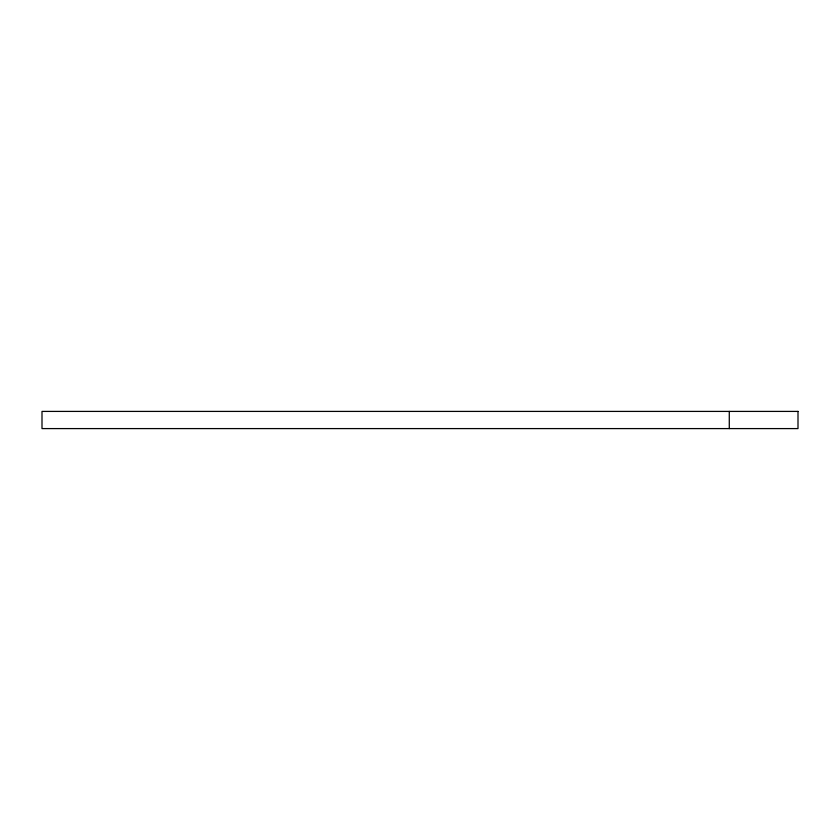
<?xml version="1.0" encoding="UTF-8"?>
<svg xmlns="http://www.w3.org/2000/svg" width="840" height="840" viewBox="0 0 840 840"><rect width="100%" height="100%" fill="white"/><g stroke="black" fill="none" stroke-linecap="round" stroke-linejoin="round"><path stroke-width="1.26" d="M729.278 411.411L729.278 428.589M798 411.411L42 411.411L42 428.589L798 428.589L798 411.411"/></g></svg>
